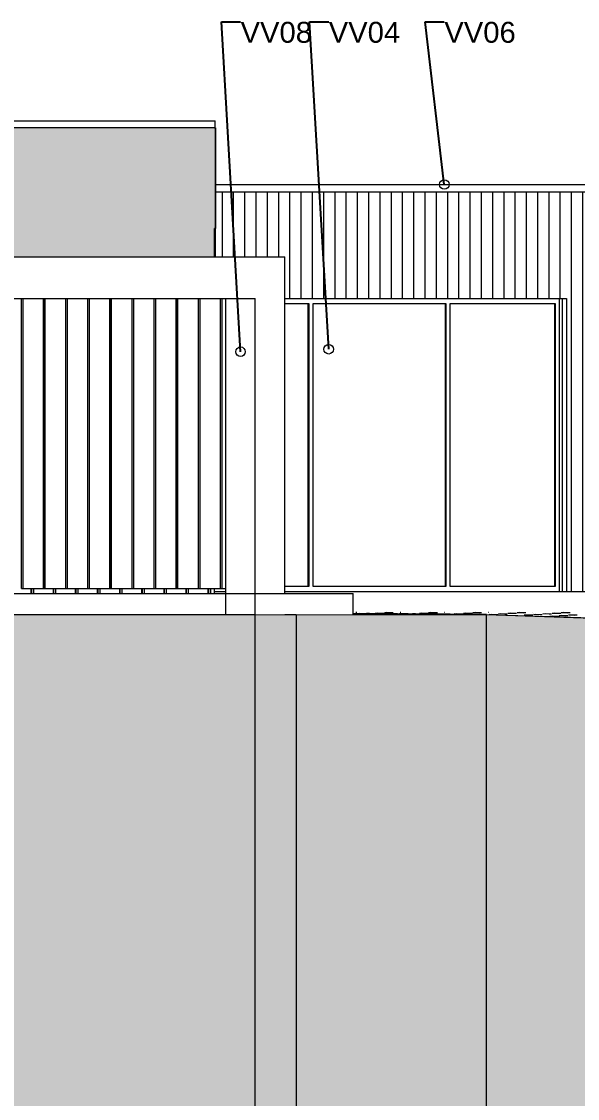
# Model space of a CAD drawing. Header units: millimetres. Extents: x -280990 to -136866, y -15139 to 7194.
# Drawn here: x -253224 to -247907, y -4846 to 5448 of the extents above; entities that cross this region are included whole.
import ezdxf

# ---------------------------------------------------------------- set-up
doc = ezdxf.new("R2010")
doc.units = ezdxf.units.MM
doc.header["$MEASUREMENT"] = 0
for name, color, linetype, lineweight in [('Annotation - Label_Pen_No__1', 7, 'Continuous', 13), ('New_   _3D_Pen_No__1', 7, 'Continuous', 13), ('New_2D Drafting - General_Pen_No__1', 7, 'Continuous', 13), ('New_2D Drafting - General_Pen_No__18', 9, 'Continuous', 15), ('New_ARCHICAD Windows_Pen_No__1', 7, 'Continuous', 13), ('New_HALJASTUS_Pen_No__1', 7, 'Continuous', 13), ('New_Shell - Roof_Pen_No__1', 7, 'Continuous', 13), ('New_Site & Landscape - Terrain_Pen_No__1', 7, 'Continuous', 13), ('New_Structural - Bearing_Pen_No__1', 7, 'Continuous', 13)]:
    doc.layers.add(name, color=color, linetype=linetype, lineweight=lineweight)
doc.layers.add('New_2D Drafting - General_Pen_No__61', color=7, linetype='Continuous', lineweight=20, true_color=0x6a6a6a)
doc.layers.add('New_Structural - Bearing', color=7, linetype='Continuous')
doc.styles.add('GENERATED_STYLE_1', font='')
doc.styles.get('GENERATED_STYLE_1').set_extended_font_data('Arial')
doc.dimstyles.new('GENERATED_STYLE__2', dxfattribs={"dimtxt": 0.18, "dimasz": 182.4, "dimexe": 0.18, "dimexo": 0.0625, "dimgap": 0, "dimtad": 0, "dimtih": 1, "dimtoh": 1, "dimdec": 4, "dimzin": 0, "dimdsep": 46, "dimcen": 0.09, "dimadec": 0, "dimazin": 0, "dimtfac": 1, "dimtdec": 4, "dimtmove": 0, "dimatfit": 3, "dimldrblk": 'ARROWHEAD_1', "dimfxl": 0, "dimtolj": 1, "dimtzin": 0, "dimarcsym": 0})

# ---------------------------------------------------------------- blocks, each defined once
blk = doc.blocks.new('ARROWHEAD_1')
at = {"color": 0, "linetype": 'Continuous', "lineweight": 0}
blk.add_line((0, 0), (-1, 0), dxfattribs=at)
blk.add_circle((0, 0), 0.25, dxfattribs=at)

msp = doc.modelspace()

# ---------------------------------------------------------------- hatches: boundary and pattern name
at = {"layer": 'New_2D Drafting - General_Pen_No__18', "linetype": 'Continuous', "lineweight": 15}
msp.add_hatch(color=9, dxfattribs=at).paths.add_polyline_path([(-251368.9532, 4430), (-253791.4657, 4430), (-253791.4657, 3890.0001), (-253791.4657, 3200), (-251368.9532, 3200)])
at = {"layer": 'New_2D Drafting - General_Pen_No__61', "linetype": 'Continuous', "lineweight": 20, "true_color": 0x6a6a6a}
h = msp.add_hatch(dxfattribs=at)
h.set_pattern_fill('Dashed_0001', color=251, style=0, pattern_type=2)
h.set_pattern_definition([(45, (0, 0), (-183.84776, 183.84776), [195, -65]), (45, (7e-14, 183.85), (-183.84776, 183.84776), [195, -65])])
h.paths.add_polyline_path([(-280989.8059, -205.9561), (-266832.1573, -206.4056), (-260239.2033, -214.6036), (-256039.2219, -218.0945), (-254960.2206, -218.9913), (-250988.5325, -222.2925), (-248776.7755, -220), (-242945.6047, -420), (-241835.0918, -420), (-240879.019, -426.5), (-238812.8999, -424.2888), (-238812.8999, -900), (-238810.0426, -15138.6962), (-280989.8059, -15138.6962)])
at = {"layer": 'New_Structural - Bearing', "linetype": 'Continuous', "lineweight": 0, "true_color": 0x000000}
h = msp.add_hatch(dxfattribs=at)
h.set_pattern_fill('Plank_Floor_vert_0001', color=18, style=0, pattern_type=2)
h.set_pattern_definition([(90, (243323.82, 3e-12), (107.738358, 0), [])])
h.paths.add_polyline_path([(-251379.2395, 3200.0002), (-250705.0002, 3199.9999), (-250705.0002, 2800.0002), (-248011.4063, 2800.0002), (-248011.4063, 0.0001), (-241599.2173, 0.0001), (-241599.2173, 3820), (-251368.9532, 3820), (-251368.9532, 3469.9999), (-251379.2395, 3469.9999)])
h = msp.add_hatch(dxfattribs=at)
h.set_pattern_fill('Plank_Floor_vert_0001', color=18, style=0, pattern_type=2)
h.set_pattern_definition([(90, (-491335.23, 0), (107.22148, 0), [])])
h.paths.add_polyline_path([(-248081.9469, 2800), (-248081.9469, 2750), (-248081.9469, 50), (-248081.9469, 0), (-248011.4064, 0), (-248011.4064, 2800)])

# ---------------------------------------------------------------- linework, layer by layer
at = {"layer": 'New_   _3D_Pen_No__1', "color": 7, "linetype": 'Continuous', "lineweight": 13}
for p, q in [((-254160.5415, -20), (-251270.684, -20)), ((-251270.684, -220), (-251270.684, -20)), ((-250988.5325, -15138.6962), (-250988.5325, -20)), ((-250705.0002, -20), (-250052.4016, -20)), ((-250052.4016, -220), (-250052.4016, -20)), ((-250052.4016, -220), (-248776.7755, -220)), ((-248776.7755, -15138.6962), (-248776.7755, -220))]:
    msp.add_line(p, q, dxfattribs=at)
at = {"layer": 'New_2D Drafting - General_Pen_No__1', "color": 7, "linetype": 'Continuous', "lineweight": 13, "flags": 128}
for points in [[(-251368.9532, 4430), (-253791.4657, 4430), (-253791.4657, 3890.0001), (-253791.4657, 3200), (-251368.9532, 3200)], [(-280989.8059, -205.9561), (-266832.1573, -206.4056), (-260239.2033, -214.6036), (-256039.2219, -218.0945), (-254960.2206, -218.9913), (-250988.5325, -222.2925), (-248776.7755, -220), (-242945.6047, -420), (-241835.0918, -420), (-240879.019, -426.5), (-238812.8999, -424.2888), (-238812.8999, -900), (-238810.0426, -15138.6962), (-280989.8059, -15138.6962)]]:
    msp.add_lwpolyline(points, close=True, dxfattribs=at)
at = {"layer": 'New_ARCHICAD Windows_Pen_No__1', "color": 7, "linetype": 'Continuous', "lineweight": 13}
for p, q in [((-250705.0002, 2800), (-248011.4065, 2800)), ((-248081.9469, 2800), (-248081.9469, 2750)), ((-248011.4065, 2800), (-248011.4065, 0)), ((-251320.2569, 2750), (-251321.2467, 2750)), ((-250474.1637, 2750), (-250705.0002, 2750)), ((-250484.7448, 2750), (-250484.7448, 50)), ((-250474.1637, 50), (-250474.1637, 2750)), ((-250438.7235, 2750), (-250438.7235, 50)), ((-249162.8745, 2750), (-250438.7235, 2750)), ((-249173.4556, 2750), (-249173.4556, 50)), ((-249162.8745, 50), (-249162.8745, 2750)), ((-249127.4343, 2750), (-249127.4343, 50)), ((-248117.3872, 2750), (-249127.4343, 2750)), ((-248127.9682, 2750), (-248127.9682, 50)), ((-248117.3872, 50), (-248117.3872, 2750)), ((-248081.9469, 2750), (-248081.9469, 50)), ((-251321.2467, 50), (-251320.2569, 50)), ((-250705.0002, 50), (-250474.1637, 50)), ((-250438.7235, 50), (-249162.8745, 50)), ((-249127.4343, 50), (-248117.3872, 50)), ((-248081.9469, 50), (-248081.9469, 0))]:
    msp.add_line(p, q, dxfattribs=at)
at = {"layer": 'New_HALJASTUS_Pen_No__1', "color": 7, "linetype": 'Continuous', "lineweight": 13}
for p, q in [((-254674.4236, -220), (-250992.0958, -220)), ((-250705.001, -220), (-250596.8588, -220)), ((-250596.8588, -220), (-250596.8588, -15138.6962))]:
    msp.add_line(p, q, dxfattribs=at)
at = {"layer": 'New_Shell - Roof_Pen_No__1', "color": 7, "linetype": 'Continuous', "lineweight": 13}
for p, q in [((-253791.4657, 4500), (-251371.4372, 4500)), ((-251379.2395, 4430), (-251371.4372, 4430)), ((-251371.4372, 4430), (-251371.4372, 4500)), ((-251368.9532, 3890), (-241584.3324, 3890)), ((-254958.0879, 3200), (-250705.0002, 3200)), ((-250705.0002, 2800), (-250705.0002, 3200)), ((-254674.5557, 2800), (-250988.5325, 2800))]:
    msp.add_line(p, q, dxfattribs=at)
at = {"layer": 'New_Site & Landscape - Terrain_Pen_No__1', "color": 7, "linetype": 'Continuous', "lineweight": 13}
for p, q in [((-250018.3649, -200.1146), (-250026.1611, -200.6218)), ((-249669.6464, -204.8766), (-249753.2324, -203.4523)), ((-249669.6464, -204.8766), (-249731.0617, -202.0098)), ((-249669.6464, -204.8766), (-249691.8171, -206.3191)), ((-249596.9563, -200.1472), (-249603.1343, -200.5491)), ((-249246.6195, -204.8039), (-249330.2055, -203.3796)), ((-249246.6195, -204.8039), (-249308.0348, -201.9371)), ((-249246.6195, -204.8039), (-249268.7902, -206.2463)), ((-249175.5476, -200.1797), (-249180.1074, -200.4764)), ((-248823.5926, -204.7311), (-248907.1787, -203.3068)), ((-248823.5926, -204.7311), (-248885.0079, -201.8643)), ((-248823.5926, -204.7311), (-248845.7633, -206.1736)), ((-248754.139, -200.2123), (-248757.0805, -200.4037)), ((-248400.5658, -204.6584), (-248484.1518, -203.2341)), ((-248400.5658, -204.6584), (-248461.9811, -201.7916)), ((-248400.5658, -204.6584), (-248422.7365, -206.1009)), ((-248332.7303, -200.2449), (-248334.0536, -200.331)), ((-247977.5389, -204.5857), (-248061.1249, -203.1614)), ((-247977.5389, -204.5857), (-248038.9542, -201.7189)), ((-247977.5389, -204.5857), (-247999.7096, -206.0282)), ((-248776.7755, -220), (-250052.4016, -210.3761)), ((-248776.7755, -220), (-250052.4016, -214.4546)), ((-250017.2443, -212.7703), (-250052.4015, -212.6184)), ((-250017.2443, -212.7703), (-250052.4015, -212.7178)), ((-250017.2443, -212.7703), (-250039.415, -212.911)), ((-249928.5615, -212.2078), (-250012.1475, -212.0829)), ((-249928.5615, -212.2078), (-249989.9768, -211.9423)), ((-249928.5615, -212.2078), (-249950.7322, -212.3484)), ((-249860.266, -214.395), (-249943.852, -214.2701)), ((-249895.1074, -211.5627), (-249923.4646, -211.5203)), ((-249860.266, -214.395), (-249921.6813, -214.1295)), ((-249860.266, -214.395), (-249882.4367, -214.5356)), ((-249771.5831, -213.8324), (-249855.1692, -213.7075)), ((-249758.3292, -210.6465), (-249841.9153, -209.2222)), ((-249771.5831, -213.8324), (-249832.9984, -213.5669)), ((-249758.3292, -210.6465), (-249819.7445, -207.7797)), ((-249771.5831, -213.8324), (-249793.7539, -213.9731)), ((-249758.3292, -210.6465), (-249780.5, -212.089)), ((-249682.9003, -213.2698), (-249766.4863, -213.145)), ((-249682.9003, -213.2698), (-249744.3156, -213.0043)), ((-249682.9003, -213.2698), (-249705.071, -213.4105)), ((-249614.6048, -215.4571), (-249698.1908, -215.3322)), ((-249614.6048, -215.4571), (-249676.0201, -215.1915)), ((-249614.6048, -215.4571), (-249636.7755, -215.5977)), ((-249525.922, -214.8945), (-249609.508, -214.7696)), ((-249525.922, -214.8945), (-249587.3373, -214.629)), ((-249525.9219, -214.8945), (-249548.0927, -215.0351)), ((-249455.3297, -214.8806), (-249485.4005, -213.477)), ((-249368.9436, -216.5191), (-249452.5296, -216.3942)), ((-249368.9436, -216.5191), (-249430.3589, -216.2536)), ((-249335.3024, -210.5738), (-249418.8884, -209.1495)), ((-249335.3024, -210.5738), (-249396.7177, -207.707)), ((-249368.9436, -216.5191), (-249391.1143, -216.6598)), ((-249320.7324, -215.8961), (-249363.8468, -215.8317)), ((-249335.3024, -210.5738), (-249357.4731, -212.0163)), ((-249297.8928, -216.0684), (-249302.4315, -216.0972)), ((-249123.2824, -217.5812), (-249206.8684, -217.4563)), ((-249123.2824, -217.5812), (-249184.6977, -217.3157)), ((-249123.2824, -217.5812), (-249145.4531, -217.7218)), ((-249000.9583, -216.2711), (-249084.5443, -214.8467)), ((-249000.9583, -216.2711), (-249062.3736, -213.4043)), ((-249000.9583, -216.2711), (-249023.129, -217.7135)), ((-248912.2755, -210.5011), (-248995.8615, -209.0768)), ((-248912.2755, -210.5011), (-248973.6908, -207.6343)), ((-248912.2755, -210.5011), (-248934.4462, -211.9436)), ((-248776.7755, -220), (-242530.8903, -420)), ((-248666.6143, -221.9683), (-248750.2003, -220.544)), ((-248666.6143, -221.9683), (-248728.0296, -219.1015)), ((-248666.6143, -221.9683), (-248682.6758, -223.0133)), ((-248577.9315, -216.1983), (-248661.5175, -214.774)), ((-248577.9314, -216.1983), (-248639.3467, -213.3315)), ((-248577.9315, -216.1983), (-248600.1022, -217.6408)), ((-248489.2486, -210.4284), (-248572.8346, -209.0041)), ((-248489.2486, -210.4284), (-248550.6639, -207.5616)), ((-248489.2486, -210.4284), (-248511.4193, -211.8709)), ((-248332.2703, -227.6655), (-248415.8563, -226.2412)), ((-248332.2703, -227.6655), (-248393.6856, -224.7987)), ((-248332.2703, -227.6655), (-248354.441, -229.108)), ((-248243.5874, -221.8956), (-248327.1734, -220.4713)), ((-248243.5874, -221.8956), (-248305.0027, -219.0288)), ((-248243.5874, -221.8956), (-248265.7581, -223.3381)), ((-248154.9046, -216.1256), (-248238.4906, -214.7013)), ((-248154.9046, -216.1256), (-248216.3199, -213.2588)), ((-248154.9046, -216.1256), (-248177.0753, -217.5681)), ((-248086.6091, -239.1327), (-248170.1951, -237.7084)), ((-248066.2217, -210.3557), (-248149.8077, -208.9314)), ((-248086.6091, -239.1327), (-248148.0244, -236.2659)), ((-248066.2217, -210.3557), (-248127.637, -207.4889)), ((-248086.6091, -239.1327), (-248108.7798, -240.5752)), ((-248066.2217, -210.3557), (-248088.3924, -211.7982)), ((-247997.9262, -233.3628), (-248081.5122, -231.9385)), ((-247997.9262, -233.3628), (-248059.3415, -230.496)), ((-247997.9262, -233.3628), (-248020.0969, -234.8053)), ((-247909.2434, -227.5928), (-247992.8294, -226.1685)), ((-247909.2434, -227.5928), (-247970.6587, -224.726)), ((-247909.2434, -227.5928), (-247931.4141, -229.0353))]:
    msp.add_line(p, q, dxfattribs=at)
at = {"layer": 'New_Structural - Bearing_Pen_No__1', "color": 7, "linetype": 'Continuous', "lineweight": 13}
for p, q in [((-251379.2395, 4430), (-253791.4657, 4430)), ((-251371.4372, 4430), (-251368.9532, 4430)), ((-251368.9532, 4430), (-251368.9532, 3470)), ((-251368.9532, 3820), (-241599.2173, 3820)), ((-251379.2395, 3200), (-251379.2395, 3470)), ((-251368.9532, 3470), (-251379.2395, 3470)), ((-253223.7373, 30), (-253223.7373, 2800)), ((-253208.3146, 30), (-253208.3146, 2800)), ((-253013.2293, 30), (-253013.2293, 2800)), ((-253012.2395, 30), (-253012.2395, 2800)), ((-252996.8168, 30), (-252996.8168, 2800)), ((-252801.7314, 30), (-252801.7314, 2800)), ((-252800.7417, 30), (-252800.7417, 2800)), ((-252785.3189, 30), (-252785.3189, 2800)), ((-252590.2336, 30), (-252590.2336, 2800)), ((-252589.2438, 30), (-252589.2438, 2800)), ((-252573.8211, 30), (-252573.8211, 2800)), ((-252378.7358, 30), (-252378.7358, 2800)), ((-252377.746, 30), (-252377.746, 2800)), ((-252362.3233, 30), (-252362.3233, 2800)), ((-252167.238, 30), (-252167.238, 2800)), ((-252166.2482, 30), (-252166.2482, 2800)), ((-252150.8255, 30), (-252150.8255, 2800)), ((-251955.7401, 30), (-251955.7401, 2800)), ((-251954.7504, 30), (-251954.7504, 2800)), ((-251939.3276, 30), (-251939.3276, 2800)), ((-251744.2423, 30), (-251744.2423, 2800)), ((-251743.2525, 30), (-251743.2525, 2800)), ((-251727.8298, 30), (-251727.8298, 2800)), ((-251532.7445, 30), (-251532.7445, 2800)), ((-251531.7547, 30), (-251531.7547, 2800)), ((-251516.332, 30), (-251516.332, 2800)), ((-251321.2467, 30), (-251321.2467, 2800)), ((-251320.2569, 30), (-251320.2569, 2800)), ((-251304.8341, 30), (-251304.8341, 2800)), ((-251270.684, -20), (-251270.684, 2800)), ((-250988.5325, -20), (-250988.5325, 2800)), ((-250705.0002, -20), (-250705.0002, 2800)), ((-253223.7373, 30), (-253208.3146, 30)), ((-253208.3146, 30), (-253013.2293, 30)), ((-253130.4408, -20), (-253130.4408, 30)), ((-253126.0343, -20), (-253126.0343, 30)), ((-253106.5258, -20), (-253106.5258, 30)), ((-253012.2395, 30), (-252996.8168, 30)), ((-252996.8168, 30), (-252801.7314, 30)), ((-252918.943, -20), (-252918.943, 30)), ((-252914.5365, -20), (-252914.5365, 30)), ((-252895.028, -20), (-252895.028, 30)), ((-252800.7417, 30), (-252785.3189, 30)), ((-252785.3189, 30), (-252590.2336, 30)), ((-252707.4452, -20), (-252707.4452, 30)), ((-252703.0387, -20), (-252703.0387, 30)), ((-252683.5301, -20), (-252683.5301, 30)), ((-252589.2438, 30), (-252573.8211, 30)), ((-252573.8211, 30), (-252378.7358, 30)), ((-252495.9473, -20), (-252495.9473, 30)), ((-252491.5408, -20), (-252491.5408, 30)), ((-252472.0323, -20), (-252472.0323, 30)), ((-252377.746, 30), (-252362.3233, 30)), ((-252362.3233, 30), (-252167.238, 30)), ((-252284.4495, -20), (-252284.4495, 30)), ((-252280.043, -20), (-252280.043, 30)), ((-252260.5345, -20), (-252260.5345, 30)), ((-252166.2482, 30), (-252150.8255, 30)), ((-252150.8255, 30), (-251955.7401, 30)), ((-252072.9517, -20), (-252072.9517, 30)), ((-252068.5452, -20), (-252068.5452, 30)), ((-252049.0366, -20), (-252049.0366, 30)), ((-251954.7504, 30), (-251939.3276, 30)), ((-251939.3276, 30), (-251744.2423, 30)), ((-251861.4538, -20), (-251861.4538, 30)), ((-251857.0474, -20), (-251857.0474, 30)), ((-251837.5388, -20), (-251837.5388, 30)), ((-251743.2525, 30), (-251727.8298, 30)), ((-251727.8298, 30), (-251532.7445, 30)), ((-251649.956, -20), (-251649.956, 30)), ((-251645.5495, -20), (-251645.5495, 30)), ((-251626.041, -20), (-251626.041, 30)), ((-251531.7547, 30), (-251516.332, 30)), ((-251516.332, 30), (-251321.2467, 30)), ((-251438.4582, -20), (-251438.4582, 30)), ((-251434.0517, -20), (-251434.0517, 30)), ((-251414.5432, -20), (-251414.5432, 30)), ((-251379.2395, -20), (-251379.2395, 30)), ((-251379.2395, 0), (-251270.684, 0)), ((-251320.2569, 30), (-251304.8341, 30)), ((-251304.8341, 30), (-251270.684, 30)), ((-250705.0002, 0), (-241580.8054, 0)), ((-251270.684, -20), (-250988.5325, -20)), ((-250988.5325, -20), (-250705.0002, -20))]:
    msp.add_line(p, q, dxfattribs=at)

# ---------------------------------------------------------------- texts
at = {"layer": 'Annotation - Label_Pen_No__1', "color": 7, "linetype": 'Continuous', "lineweight": 13, "char_height": 200, "attachment_point": 1, "style": 'GENERATED_STYLE_1'}
for s, insert in [('\\A1;{\\pql;\\fArial|b0|i0|c0|p34;VV\\fArial|b0|i0|c0|p34;08}', (-251129.5165, 5444.5453)), ('\\A1;{\\pql;\\fArial|b0|i0|c0|p34;VV0\\fArial|b0|i0|c0|p34;4}', (-250286.188, 5444.5453)), ('\\A1;{\\pql;\\fArial|b0|i0|c0|p34;VV0\\fArial|b0|i0|c0|p34;6}', (-249180.483, 5444.5453))]:
    msp.add_mtext(s, dxfattribs=dict(at, insert=insert))

# ---------------------------------------------------------------- leaders
at = {"layer": 'Annotation - Label_Pen_No__1', "color": 7, "linetype": 'Continuous', "lineweight": 13, "annotation_type": 0, "has_hookline": 1, "hookline_direction": 0}
for points, text_width in [([(-251129.5165, 2291.8055), (-251311.9165, 5444.5453), (-251129.5165, 5444.5453)], 669.4), ([(-250286.188, 2315.458), (-250468.588, 5444.5453), (-250286.188, 5444.5453)], 668.2), ([(-249180.483, 3890), (-249362.883, 5444.5453), (-249180.483, 5444.5453)], 669)]:
    msp.add_leader(points, dimstyle='GENERATED_STYLE__2', dxfattribs=dict(at, text_width=text_width))

doc.saveas('drawing.dxf')
